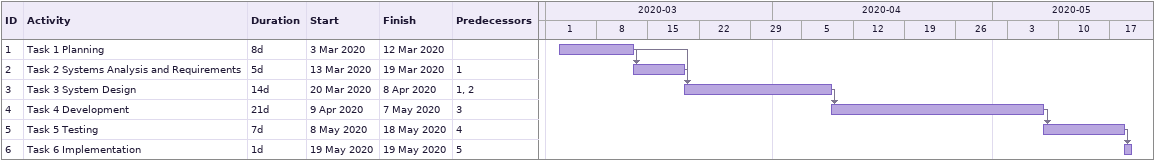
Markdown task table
| ID | Task | Duration | Start | Finish | Predecessors |
|---|---|---|---|---|---|
| 1 | Task 1 Planning | 8d | 2020-03-03 | 2020-03-12 |  |
| 2 | Task 2 Systems Analysis and Requirements | 5d | 2020-03-13 | 2020-03-19 | 1 |
| 3 | Task 3 System Design | 14d | 2020-03-20 | 2020-04-08 | 1, 2 |
| 4 | Task 4 Development | 21d | 2020-04-09 | 2020-05-07 | 3 |
| 5 | Task 5 Testing | 7d | 2020-05-08 | 2020-05-18 | 4 |
| 6 | Task 6 Implementation | 1d | 2020-05-19 | 2020-05-19 | 5 |
